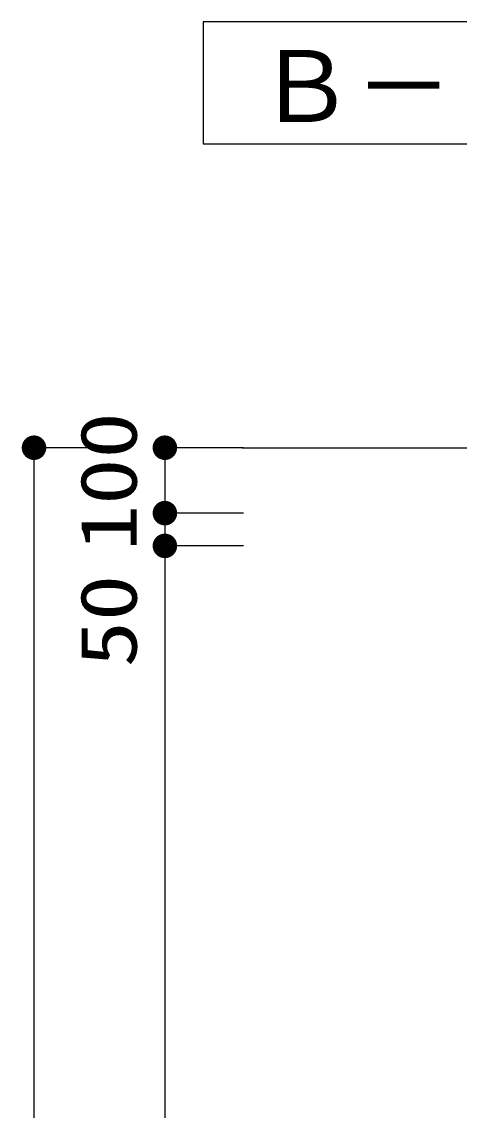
# Model space of a CAD drawing. Units: millimetres, scale not verified. Extents: x -22013 to 8910, y -6308 to 6308.
# Drawn here: x -613 to 56, y -2347 to -683 of the extents above; entities that cross this region are included whole.
import ezdxf
from ezdxf.enums import TextEntityAlignment as Align

# ---------------------------------------------------------------- set-up
doc = ezdxf.new("R2010")
doc.units = ezdxf.units.MM
doc.header["$LTSCALE"] = 30
doc.layers.add('0-6_機器', color=3, linetype='Continuous', lineweight=25)
doc.layers.add('1-6_00クル-フ-6寸法', color=132, linetype='Continuous', lineweight=25)
doc.styles.add('ＭＳ ゴシック', font='')
doc.styles.get('ＭＳ ゴシック').set_extended_font_data('MS Gothic')

msp = doc.modelspace()

# ---------------------------------------------------------------- linework, layer by layer
at = {"layer": '0-6_機器'}
msp.add_line((1946.19, -683.18), (-335.4, -683.18), dxfattribs=at)
at = {"layer": '0-6_機器', "color": 2}
msp.add_line((-275.82, -1334.11), (2654.81, -1334.11), dxfattribs=at)
at = {"layer": '0-6_機器'}
msp.add_lwpolyline([(-335.4, -683.18), (-335.4, -869.49), (1946.19, -869.49)], dxfattribs=at)
at = {"layer": '1-6_00クル-フ-6寸法', "color": 4}
for p, q in [((-474.04, -1334.11), (-594.04, -1334.11)), ((-594.04, -3774.09), (-594.04, -1334.11)), ((-274.04, -1334.11), (-394.04, -1334.11)), ((-394.04, -1334.11), (-394.04, -1434.11)), ((-274.04, -1434.11), (-394.04, -1434.11)), ((-274.04, -1434.11), (-394.04, -1434.11)), ((-394.04, -1434.11), (-394.04, -1484.11)), ((-274.04, -1484.11), (-394.04, -1484.11)), ((-274.04, -1484.11), (-394.04, -1484.11)), ((-394.04, -1484.11), (-394.04, -3524.09))]:
    msp.add_line(p, q, dxfattribs=at)
at = {"layer": '1-6_00クル-フ-6寸法'}
for points in [[(-594.04, -1334.11), (-612.75, -1332.93), (-612.45, -1330.59)], [(-594.04, -1334.11), (-612.45, -1330.59), (-611.87, -1328.31)], [(-594.04, -1334.11), (-611.87, -1328.31), (-611, -1326.12)], [(-594.04, -1334.11), (-611, -1326.12), (-609.87, -1324.06)], [(-594.04, -1334.11), (-609.87, -1324.06), (-608.48, -1322.16)], [(-594.04, -1334.11), (-608.48, -1322.16), (-606.87, -1320.44)], [(-594.04, -1334.11), (-606.87, -1320.44), (-605.06, -1318.94)], [(-594.04, -1334.11), (-605.06, -1318.94), (-603.07, -1317.68)], [(-594.04, -1334.11), (-603.07, -1317.68), (-600.94, -1316.67)], [(-594.04, -1334.11), (-600.94, -1316.67), (-598.7, -1315.95)], [(-594.04, -1334.11), (-598.7, -1315.95), (-596.39, -1315.5)], [(-594.04, -1334.11), (-596.39, -1315.5), (-594.04, -1315.36)], [(-594.04, -1334.11), (-594.04, -1315.36), (-591.69, -1315.5)], [(-594.04, -1334.11), (-591.69, -1315.5), (-589.37, -1315.95)], [(-594.04, -1334.11), (-589.37, -1315.95), (-587.13, -1316.67)], [(-594.04, -1334.11), (-587.13, -1316.67), (-585, -1317.68)], [(-594.04, -1334.11), (-585, -1317.68), (-583.02, -1318.94)], [(-594.04, -1334.11), (-583.02, -1318.94), (-581.2, -1320.44)], [(-594.04, -1334.11), (-581.2, -1320.44), (-579.59, -1322.16)], [(-594.04, -1334.11), (-579.59, -1322.16), (-578.21, -1324.06)], [(-594.04, -1334.11), (-578.21, -1324.06), (-577.07, -1326.12)], [(-594.04, -1334.11), (-577.07, -1326.12), (-576.2, -1328.31)], [(-594.04, -1334.11), (-576.2, -1328.31), (-575.62, -1330.59)], [(-594.04, -1334.11), (-575.62, -1330.59), (-575.32, -1332.93)], [(-394.04, -1334.11), (-412.75, -1332.93), (-412.45, -1330.59)], [(-394.04, -1334.11), (-412.45, -1330.59), (-411.87, -1328.31)], [(-394.04, -1334.11), (-411.87, -1328.31), (-411, -1326.12)], [(-394.04, -1334.11), (-411, -1326.12), (-409.87, -1324.06)], [(-394.04, -1334.11), (-409.87, -1324.06), (-408.48, -1322.16)], [(-394.04, -1334.11), (-408.48, -1322.16), (-406.87, -1320.44)], [(-394.04, -1334.11), (-406.87, -1320.44), (-405.06, -1318.94)], [(-394.04, -1334.11), (-405.06, -1318.94), (-403.07, -1317.68)], [(-394.04, -1334.11), (-403.07, -1317.68), (-400.94, -1316.67)], [(-394.04, -1334.11), (-400.94, -1316.67), (-398.7, -1315.95)], [(-394.04, -1334.11), (-398.7, -1315.95), (-396.39, -1315.5)], [(-394.04, -1334.11), (-396.39, -1315.5), (-394.04, -1315.36)], [(-394.04, -1334.11), (-394.04, -1315.36), (-391.69, -1315.5)], [(-394.04, -1334.11), (-391.69, -1315.5), (-389.37, -1315.95)], [(-394.04, -1334.11), (-389.37, -1315.95), (-387.13, -1316.67)], [(-394.04, -1334.11), (-387.13, -1316.67), (-385, -1317.68)], [(-394.04, -1334.11), (-385, -1317.68), (-383.02, -1318.94)], [(-394.04, -1334.11), (-383.02, -1318.94), (-381.2, -1320.44)], [(-394.04, -1334.11), (-381.2, -1320.44), (-379.59, -1322.16)], [(-394.04, -1334.11), (-379.59, -1322.16), (-378.21, -1324.06)], [(-394.04, -1334.11), (-378.21, -1324.06), (-377.07, -1326.12)], [(-394.04, -1334.11), (-377.07, -1326.12), (-376.2, -1328.31)], [(-394.04, -1334.11), (-376.2, -1328.31), (-375.62, -1330.59)], [(-394.04, -1334.11), (-375.62, -1330.59), (-375.32, -1332.93)], [(-594.04, -1334.11), (-612.75, -1335.28), (-612.75, -1332.93)], [(-594.04, -1334.11), (-612.45, -1337.62), (-612.75, -1335.28)], [(-594.04, -1334.11), (-611.87, -1339.9), (-612.45, -1337.62)], [(-594.04, -1334.11), (-611, -1342.09), (-611.87, -1339.9)], [(-594.04, -1334.11), (-609.87, -1344.15), (-611, -1342.09)], [(-594.04, -1334.11), (-608.48, -1346.06), (-609.87, -1344.15)], [(-594.04, -1334.11), (-606.87, -1347.78), (-608.48, -1346.06)], [(-594.04, -1334.11), (-605.06, -1349.28), (-606.87, -1347.78)], [(-594.04, -1334.11), (-603.07, -1350.54), (-605.06, -1349.28)], [(-594.04, -1334.11), (-600.94, -1351.54), (-603.07, -1350.54)], [(-594.04, -1334.11), (-598.7, -1352.27), (-600.94, -1351.54)], [(-594.04, -1334.11), (-596.39, -1352.71), (-598.7, -1352.27)], [(-594.04, -1334.11), (-594.04, -1352.86), (-596.39, -1352.71)], [(-594.04, -1334.11), (-575.32, -1332.93), (-575.32, -1335.28)], [(-594.04, -1334.11), (-591.69, -1352.71), (-594.04, -1352.86)], [(-594.04, -1334.11), (-589.37, -1352.27), (-591.69, -1352.71)], [(-594.04, -1334.11), (-587.13, -1351.54), (-589.37, -1352.27)], [(-594.04, -1334.11), (-585, -1350.54), (-587.13, -1351.54)], [(-594.04, -1334.11), (-583.02, -1349.28), (-585, -1350.54)], [(-594.04, -1334.11), (-581.2, -1347.78), (-583.02, -1349.28)], [(-594.04, -1334.11), (-579.59, -1346.06), (-581.2, -1347.78)], [(-594.04, -1334.11), (-578.21, -1344.15), (-579.59, -1346.06)], [(-594.04, -1334.11), (-577.07, -1342.09), (-578.21, -1344.15)], [(-594.04, -1334.11), (-576.2, -1339.9), (-577.07, -1342.09)], [(-594.04, -1334.11), (-575.62, -1337.62), (-576.2, -1339.9)], [(-594.04, -1334.11), (-575.32, -1335.28), (-575.62, -1337.62)], [(-394.04, -1334.11), (-412.75, -1335.28), (-412.75, -1332.93)], [(-394.04, -1334.11), (-412.45, -1337.62), (-412.75, -1335.28)], [(-394.04, -1334.11), (-411.87, -1339.9), (-412.45, -1337.62)], [(-394.04, -1334.11), (-411, -1342.09), (-411.87, -1339.9)], [(-394.04, -1334.11), (-409.87, -1344.15), (-411, -1342.09)], [(-394.04, -1334.11), (-408.48, -1346.06), (-409.87, -1344.15)], [(-394.04, -1334.11), (-406.87, -1347.78), (-408.48, -1346.06)], [(-394.04, -1334.11), (-405.06, -1349.28), (-406.87, -1347.78)], [(-394.04, -1334.11), (-403.07, -1350.54), (-405.06, -1349.28)], [(-394.04, -1334.11), (-400.94, -1351.54), (-403.07, -1350.54)], [(-394.04, -1334.11), (-398.7, -1352.27), (-400.94, -1351.54)], [(-394.04, -1334.11), (-396.39, -1352.71), (-398.7, -1352.27)], [(-394.04, -1334.11), (-394.04, -1352.86), (-396.39, -1352.71)], [(-394.04, -1334.11), (-375.32, -1332.93), (-375.32, -1335.28)], [(-394.04, -1334.11), (-391.69, -1352.71), (-394.04, -1352.86)], [(-394.04, -1334.11), (-389.37, -1352.27), (-391.69, -1352.71)], [(-394.04, -1334.11), (-387.13, -1351.54), (-389.37, -1352.27)], [(-394.04, -1334.11), (-385, -1350.54), (-387.13, -1351.54)], [(-394.04, -1334.11), (-383.02, -1349.28), (-385, -1350.54)], [(-394.04, -1334.11), (-381.2, -1347.78), (-383.02, -1349.28)], [(-394.04, -1334.11), (-379.59, -1346.06), (-381.2, -1347.78)], [(-394.04, -1334.11), (-378.21, -1344.15), (-379.59, -1346.06)], [(-394.04, -1334.11), (-377.07, -1342.09), (-378.21, -1344.15)], [(-394.04, -1334.11), (-376.2, -1339.9), (-377.07, -1342.09)], [(-394.04, -1334.11), (-375.62, -1337.62), (-376.2, -1339.9)], [(-394.04, -1334.11), (-375.32, -1335.28), (-375.62, -1337.62)], [(-394.04, -1434.11), (-412.45, -1430.59), (-411.87, -1428.31)], [(-394.04, -1434.11), (-412.45, -1430.59), (-411.87, -1428.31)], [(-394.04, -1434.11), (-411.87, -1428.31), (-411, -1426.12)], [(-394.04, -1434.11), (-411.87, -1428.31), (-411, -1426.12)], [(-394.04, -1434.11), (-411, -1426.12), (-409.87, -1424.06)], [(-394.04, -1434.11), (-411, -1426.12), (-409.87, -1424.06)], [(-394.04, -1434.11), (-409.87, -1424.06), (-408.48, -1422.16)], [(-394.04, -1434.11), (-409.87, -1424.06), (-408.48, -1422.16)], [(-394.04, -1434.11), (-408.48, -1422.16), (-406.87, -1420.44)], [(-394.04, -1434.11), (-408.48, -1422.16), (-406.87, -1420.44)], [(-394.04, -1434.11), (-406.87, -1420.44), (-405.06, -1418.94)], [(-394.04, -1434.11), (-406.87, -1420.44), (-405.06, -1418.94)], [(-394.04, -1434.11), (-405.06, -1418.94), (-403.07, -1417.68)], [(-394.04, -1434.11), (-405.06, -1418.94), (-403.07, -1417.68)], [(-394.04, -1434.11), (-403.07, -1417.68), (-400.94, -1416.67)], [(-394.04, -1434.11), (-403.07, -1417.68), (-400.94, -1416.67)], [(-394.04, -1434.11), (-400.94, -1416.67), (-398.7, -1415.95)], [(-394.04, -1434.11), (-400.94, -1416.67), (-398.7, -1415.95)], [(-394.04, -1434.11), (-398.7, -1415.95), (-396.39, -1415.5)], [(-394.04, -1434.11), (-398.7, -1415.95), (-396.39, -1415.5)], [(-394.04, -1434.11), (-396.39, -1415.5), (-394.04, -1415.36)], [(-394.04, -1434.11), (-396.39, -1415.5), (-394.04, -1415.36)], [(-394.04, -1434.11), (-394.04, -1415.36), (-391.69, -1415.5)], [(-394.04, -1434.11), (-394.04, -1415.36), (-391.69, -1415.5)], [(-394.04, -1434.11), (-391.69, -1415.5), (-389.37, -1415.95)], [(-394.04, -1434.11), (-391.69, -1415.5), (-389.37, -1415.95)], [(-394.04, -1434.11), (-389.37, -1415.95), (-387.13, -1416.67)], [(-394.04, -1434.11), (-389.37, -1415.95), (-387.13, -1416.67)], [(-394.04, -1434.11), (-387.13, -1416.67), (-385, -1417.68)], [(-394.04, -1434.11), (-387.13, -1416.67), (-385, -1417.68)], [(-394.04, -1434.11), (-385, -1417.68), (-383.02, -1418.94)], [(-394.04, -1434.11), (-385, -1417.68), (-383.02, -1418.94)], [(-394.04, -1434.11), (-383.02, -1418.94), (-381.2, -1420.44)], [(-394.04, -1434.11), (-383.02, -1418.94), (-381.2, -1420.44)], [(-394.04, -1434.11), (-381.2, -1420.44), (-379.59, -1422.16)], [(-394.04, -1434.11), (-381.2, -1420.44), (-379.59, -1422.16)], [(-394.04, -1434.11), (-379.59, -1422.16), (-378.21, -1424.06)], [(-394.04, -1434.11), (-379.59, -1422.16), (-378.21, -1424.06)], [(-394.04, -1434.11), (-378.21, -1424.06), (-377.07, -1426.12)], [(-394.04, -1434.11), (-378.21, -1424.06), (-377.07, -1426.12)], [(-394.04, -1434.11), (-377.07, -1426.12), (-376.2, -1428.31)], [(-394.04, -1434.11), (-377.07, -1426.12), (-376.2, -1428.31)], [(-394.04, -1434.11), (-376.2, -1428.31), (-375.62, -1430.59)], [(-394.04, -1434.11), (-376.2, -1428.31), (-375.62, -1430.59)], [(-394.04, -1434.11), (-412.75, -1432.93), (-412.45, -1430.59)], [(-394.04, -1434.11), (-412.75, -1432.93), (-412.45, -1430.59)], [(-394.04, -1434.11), (-412.75, -1435.28), (-412.75, -1432.93)], [(-394.04, -1434.11), (-412.75, -1435.28), (-412.75, -1432.93)], [(-394.04, -1434.11), (-412.45, -1437.62), (-412.75, -1435.28)], [(-394.04, -1434.11), (-412.45, -1437.62), (-412.75, -1435.28)], [(-394.04, -1434.11), (-411.87, -1439.9), (-412.45, -1437.62)], [(-394.04, -1434.11), (-411.87, -1439.9), (-412.45, -1437.62)], [(-394.04, -1434.11), (-411, -1442.09), (-411.87, -1439.9)], [(-394.04, -1434.11), (-411, -1442.09), (-411.87, -1439.9)], [(-394.04, -1434.11), (-409.87, -1444.15), (-411, -1442.09)], [(-394.04, -1434.11), (-409.87, -1444.15), (-411, -1442.09)], [(-394.04, -1434.11), (-408.48, -1446.06), (-409.87, -1444.15)], [(-394.04, -1434.11), (-408.48, -1446.06), (-409.87, -1444.15)], [(-394.04, -1434.11), (-406.87, -1447.78), (-408.48, -1446.06)], [(-394.04, -1434.11), (-406.87, -1447.78), (-408.48, -1446.06)], [(-394.04, -1434.11), (-405.06, -1449.28), (-406.87, -1447.78)], [(-394.04, -1434.11), (-405.06, -1449.28), (-406.87, -1447.78)], [(-394.04, -1434.11), (-403.07, -1450.54), (-405.06, -1449.28)], [(-394.04, -1434.11), (-403.07, -1450.54), (-405.06, -1449.28)], [(-394.04, -1434.11), (-400.94, -1451.54), (-403.07, -1450.54)], [(-394.04, -1434.11), (-400.94, -1451.54), (-403.07, -1450.54)], [(-394.04, -1434.11), (-398.7, -1452.27), (-400.94, -1451.54)], [(-394.04, -1434.11), (-398.7, -1452.27), (-400.94, -1451.54)], [(-394.04, -1434.11), (-396.39, -1452.71), (-398.7, -1452.27)], [(-394.04, -1434.11), (-396.39, -1452.71), (-398.7, -1452.27)], [(-394.04, -1434.11), (-394.04, -1452.86), (-396.39, -1452.71)], [(-394.04, -1434.11), (-394.04, -1452.86), (-396.39, -1452.71)], [(-394.04, -1434.11), (-375.62, -1430.59), (-375.32, -1432.93)], [(-394.04, -1434.11), (-375.62, -1430.59), (-375.32, -1432.93)], [(-394.04, -1434.11), (-375.32, -1432.93), (-375.32, -1435.28)], [(-394.04, -1434.11), (-375.32, -1432.93), (-375.32, -1435.28)], [(-394.04, -1434.11), (-391.69, -1452.71), (-394.04, -1452.86)], [(-394.04, -1434.11), (-389.37, -1452.27), (-391.69, -1452.71)], [(-394.04, -1434.11), (-387.13, -1451.54), (-389.37, -1452.27)], [(-394.04, -1434.11), (-385, -1450.54), (-387.13, -1451.54)], [(-394.04, -1434.11), (-383.02, -1449.28), (-385, -1450.54)], [(-394.04, -1434.11), (-381.2, -1447.78), (-383.02, -1449.28)], [(-394.04, -1434.11), (-379.59, -1446.06), (-381.2, -1447.78)], [(-394.04, -1434.11), (-378.21, -1444.15), (-379.59, -1446.06)], [(-394.04, -1434.11), (-377.07, -1442.09), (-378.21, -1444.15)], [(-394.04, -1434.11), (-376.2, -1439.9), (-377.07, -1442.09)], [(-394.04, -1434.11), (-375.62, -1437.62), (-376.2, -1439.9)], [(-394.04, -1434.11), (-375.32, -1435.28), (-375.62, -1437.62)], [(-394.04, -1434.11), (-391.69, -1452.71), (-394.04, -1452.86)], [(-394.04, -1434.11), (-389.37, -1452.27), (-391.69, -1452.71)], [(-394.04, -1434.11), (-387.13, -1451.54), (-389.37, -1452.27)], [(-394.04, -1434.11), (-385, -1450.54), (-387.13, -1451.54)], [(-394.04, -1434.11), (-383.02, -1449.28), (-385, -1450.54)], [(-394.04, -1434.11), (-381.2, -1447.78), (-383.02, -1449.28)], [(-394.04, -1434.11), (-379.59, -1446.06), (-381.2, -1447.78)], [(-394.04, -1434.11), (-378.21, -1444.15), (-379.59, -1446.06)], [(-394.04, -1434.11), (-377.07, -1442.09), (-378.21, -1444.15)], [(-394.04, -1434.11), (-376.2, -1439.9), (-377.07, -1442.09)], [(-394.04, -1434.11), (-375.62, -1437.62), (-376.2, -1439.9)], [(-394.04, -1434.11), (-375.32, -1435.28), (-375.62, -1437.62)], [(-394.04, -1484.11), (-412.45, -1480.59), (-411.87, -1478.31)], [(-394.04, -1484.11), (-412.45, -1480.59), (-411.87, -1478.31)], [(-394.04, -1484.11), (-411.87, -1478.31), (-411, -1476.12)], [(-394.04, -1484.11), (-411.87, -1478.31), (-411, -1476.12)], [(-394.04, -1484.11), (-411, -1476.12), (-409.87, -1474.06)], [(-394.04, -1484.11), (-411, -1476.12), (-409.87, -1474.06)], [(-394.04, -1484.11), (-409.87, -1474.06), (-408.48, -1472.16)], [(-394.04, -1484.11), (-409.87, -1474.06), (-408.48, -1472.16)], [(-394.04, -1484.11), (-408.48, -1472.16), (-406.87, -1470.44)], [(-394.04, -1484.11), (-408.48, -1472.16), (-406.87, -1470.44)], [(-394.04, -1484.11), (-406.87, -1470.44), (-405.06, -1468.94)], [(-394.04, -1484.11), (-406.87, -1470.44), (-405.06, -1468.94)], [(-394.04, -1484.11), (-405.06, -1468.94), (-403.07, -1467.68)], [(-394.04, -1484.11), (-405.06, -1468.94), (-403.07, -1467.68)], [(-394.04, -1484.11), (-403.07, -1467.68), (-400.94, -1466.67)], [(-394.04, -1484.11), (-403.07, -1467.68), (-400.94, -1466.67)], [(-394.04, -1484.11), (-400.94, -1466.67), (-398.7, -1465.95)], [(-394.04, -1484.11), (-400.94, -1466.67), (-398.7, -1465.95)], [(-394.04, -1484.11), (-398.7, -1465.95), (-396.39, -1465.5)], [(-394.04, -1484.11), (-398.7, -1465.95), (-396.39, -1465.5)], [(-394.04, -1484.11), (-396.39, -1465.5), (-394.04, -1465.36)], [(-394.04, -1484.11), (-396.39, -1465.5), (-394.04, -1465.36)], [(-394.04, -1484.11), (-394.04, -1465.36), (-391.69, -1465.5)], [(-394.04, -1484.11), (-394.04, -1465.36), (-391.69, -1465.5)], [(-394.04, -1484.11), (-391.69, -1465.5), (-389.37, -1465.95)], [(-394.04, -1484.11), (-391.69, -1465.5), (-389.37, -1465.95)], [(-394.04, -1484.11), (-389.37, -1465.95), (-387.13, -1466.67)], [(-394.04, -1484.11), (-389.37, -1465.95), (-387.13, -1466.67)], [(-394.04, -1484.11), (-387.13, -1466.67), (-385, -1467.68)], [(-394.04, -1484.11), (-387.13, -1466.67), (-385, -1467.68)], [(-394.04, -1484.11), (-385, -1467.68), (-383.02, -1468.94)], [(-394.04, -1484.11), (-385, -1467.68), (-383.02, -1468.94)], [(-394.04, -1484.11), (-383.02, -1468.94), (-381.2, -1470.44)], [(-394.04, -1484.11), (-383.02, -1468.94), (-381.2, -1470.44)], [(-394.04, -1484.11), (-381.2, -1470.44), (-379.59, -1472.16)], [(-394.04, -1484.11), (-381.2, -1470.44), (-379.59, -1472.16)], [(-394.04, -1484.11), (-379.59, -1472.16), (-378.21, -1474.06)], [(-394.04, -1484.11), (-379.59, -1472.16), (-378.21, -1474.06)], [(-394.04, -1484.11), (-378.21, -1474.06), (-377.07, -1476.12)], [(-394.04, -1484.11), (-378.21, -1474.06), (-377.07, -1476.12)], [(-394.04, -1484.11), (-377.07, -1476.12), (-376.2, -1478.31)], [(-394.04, -1484.11), (-377.07, -1476.12), (-376.2, -1478.31)], [(-394.04, -1484.11), (-376.2, -1478.31), (-375.62, -1480.59)], [(-394.04, -1484.11), (-376.2, -1478.31), (-375.62, -1480.59)], [(-394.04, -1484.11), (-412.75, -1482.93), (-412.45, -1480.59)], [(-394.04, -1484.11), (-412.75, -1482.93), (-412.45, -1480.59)], [(-394.04, -1484.11), (-412.75, -1485.28), (-412.75, -1482.93)], [(-394.04, -1484.11), (-412.75, -1485.28), (-412.75, -1482.93)], [(-394.04, -1484.11), (-412.45, -1487.62), (-412.75, -1485.28)], [(-394.04, -1484.11), (-412.45, -1487.62), (-412.75, -1485.28)], [(-394.04, -1484.11), (-411.87, -1489.9), (-412.45, -1487.62)], [(-394.04, -1484.11), (-411.87, -1489.9), (-412.45, -1487.62)], [(-394.04, -1484.11), (-411, -1492.09), (-411.87, -1489.9)], [(-394.04, -1484.11), (-411, -1492.09), (-411.87, -1489.9)], [(-394.04, -1484.11), (-409.87, -1494.15), (-411, -1492.09)], [(-394.04, -1484.11), (-409.87, -1494.15), (-411, -1492.09)], [(-394.04, -1484.11), (-408.48, -1496.06), (-409.87, -1494.15)], [(-394.04, -1484.11), (-408.48, -1496.06), (-409.87, -1494.15)], [(-394.04, -1484.11), (-406.87, -1497.78), (-408.48, -1496.06)], [(-394.04, -1484.11), (-406.87, -1497.78), (-408.48, -1496.06)], [(-394.04, -1484.11), (-405.06, -1499.28), (-406.87, -1497.78)], [(-394.04, -1484.11), (-405.06, -1499.28), (-406.87, -1497.78)], [(-394.04, -1484.11), (-403.07, -1500.54), (-405.06, -1499.28)], [(-394.04, -1484.11), (-403.07, -1500.54), (-405.06, -1499.28)], [(-394.04, -1484.11), (-400.94, -1501.54), (-403.07, -1500.54)], [(-394.04, -1484.11), (-400.94, -1501.54), (-403.07, -1500.54)], [(-394.04, -1484.11), (-398.7, -1502.27), (-400.94, -1501.54)], [(-394.04, -1484.11), (-398.7, -1502.27), (-400.94, -1501.54)], [(-394.04, -1484.11), (-396.39, -1502.71), (-398.7, -1502.27)], [(-394.04, -1484.11), (-396.39, -1502.71), (-398.7, -1502.27)], [(-394.04, -1484.11), (-394.04, -1502.86), (-396.39, -1502.71)], [(-394.04, -1484.11), (-394.04, -1502.86), (-396.39, -1502.71)], [(-394.04, -1484.11), (-375.62, -1480.59), (-375.32, -1482.93)], [(-394.04, -1484.11), (-375.62, -1480.59), (-375.32, -1482.93)], [(-394.04, -1484.11), (-375.32, -1482.93), (-375.32, -1485.28)], [(-394.04, -1484.11), (-375.32, -1482.93), (-375.32, -1485.28)], [(-394.04, -1484.11), (-391.69, -1502.71), (-394.04, -1502.86)], [(-394.04, -1484.11), (-389.37, -1502.27), (-391.69, -1502.71)], [(-394.04, -1484.11), (-387.13, -1501.54), (-389.37, -1502.27)], [(-394.04, -1484.11), (-385, -1500.54), (-387.13, -1501.54)], [(-394.04, -1484.11), (-383.02, -1499.28), (-385, -1500.54)], [(-394.04, -1484.11), (-381.2, -1497.78), (-383.02, -1499.28)], [(-394.04, -1484.11), (-379.59, -1496.06), (-381.2, -1497.78)], [(-394.04, -1484.11), (-378.21, -1494.15), (-379.59, -1496.06)], [(-394.04, -1484.11), (-377.07, -1492.09), (-378.21, -1494.15)], [(-394.04, -1484.11), (-376.2, -1489.9), (-377.07, -1492.09)], [(-394.04, -1484.11), (-375.62, -1487.62), (-376.2, -1489.9)], [(-394.04, -1484.11), (-375.32, -1485.28), (-375.62, -1487.62)], [(-394.04, -1484.11), (-391.69, -1502.71), (-394.04, -1502.86)], [(-394.04, -1484.11), (-389.37, -1502.27), (-391.69, -1502.71)], [(-394.04, -1484.11), (-387.13, -1501.54), (-389.37, -1502.27)], [(-394.04, -1484.11), (-385, -1500.54), (-387.13, -1501.54)], [(-394.04, -1484.11), (-383.02, -1499.28), (-385, -1500.54)], [(-394.04, -1484.11), (-381.2, -1497.78), (-383.02, -1499.28)], [(-394.04, -1484.11), (-379.59, -1496.06), (-381.2, -1497.78)], [(-394.04, -1484.11), (-378.21, -1494.15), (-379.59, -1496.06)], [(-394.04, -1484.11), (-377.07, -1492.09), (-378.21, -1494.15)], [(-394.04, -1484.11), (-376.2, -1489.9), (-377.07, -1492.09)], [(-394.04, -1484.11), (-375.62, -1487.62), (-376.2, -1489.9)], [(-394.04, -1484.11), (-375.32, -1485.28), (-375.62, -1487.62)]]:
    msp.add_solid(points, dxfattribs=at)

# ---------------------------------------------------------------- texts
at = {"layer": '0-6_機器', "color": 4, "style": 'ＭＳ ゴシック'}
msp.add_text('Ｂ－Ｂ断面配筋図', height=110, dxfattribs=at).set_placement((-254.15, -869.46), align=Align.BOTTOM_LEFT)
at = {"layer": '1-6_00クル-フ-6寸法', "color": 3, "style": 'ＭＳ ゴシック', "width": 1.2}
for s, p in [('100', (-411.13, -1492.11)), ('50', (-411.13, -1669.77))]:
    msp.add_text(s, height=86.66, rotation=90, dxfattribs=at).set_placement(p, align=Align.BOTTOM_LEFT)

doc.saveas('drawing.dxf')
